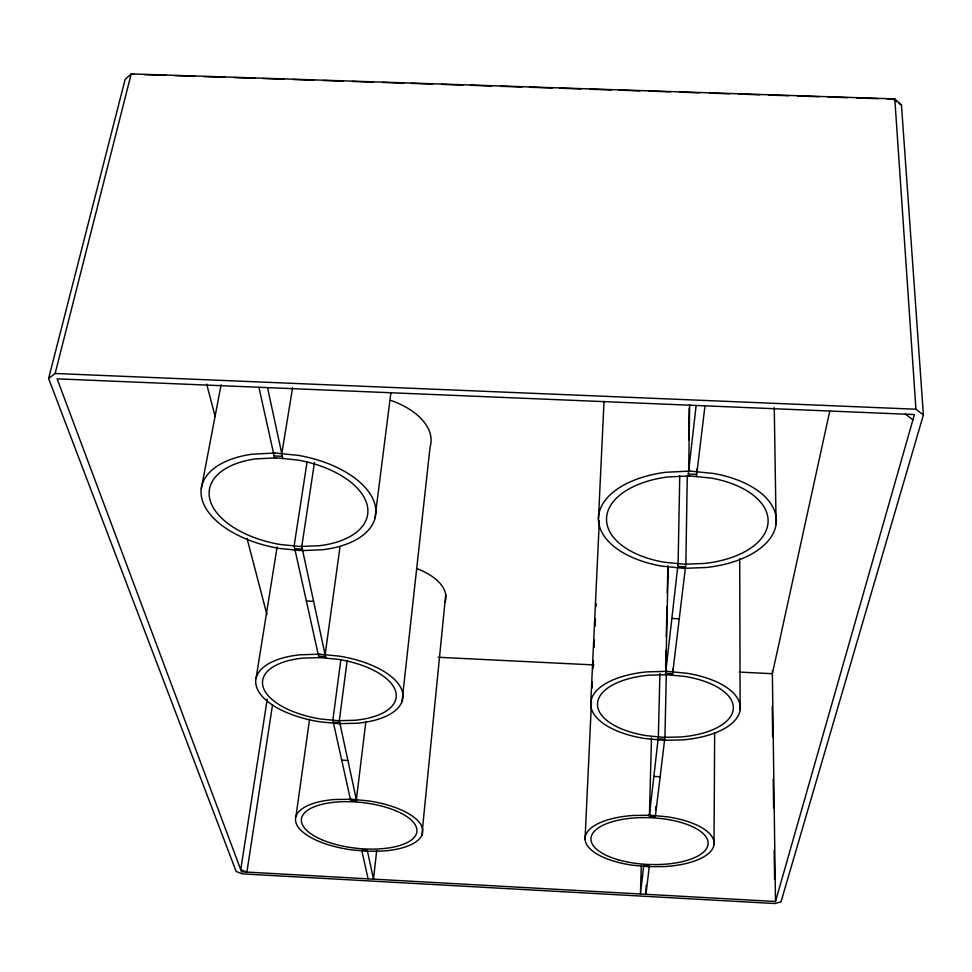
<?xml version="1.0" encoding="UTF-8"?>
<svg xmlns="http://www.w3.org/2000/svg" width="972" height="972" viewBox="0 0 972 972"><rect width="100%" height="100%" fill="white"/><g stroke="black" fill="none" stroke-linecap="round" stroke-linejoin="round"><path stroke-width="1.46" d="M714.019 844.449L714.651 732.718M697.021 471.797L697.058 468.771M687.265 476.341L685.855 564.173L672.43 675.248M688.674 439.709L689.172 407.961M688.65 471.165L689.683 404.522M679.756 475.806L678.104 563.614L665.443 674.738M672.831 671.895L672.891 668.858M665.613 667.169L665.99 650.511M666.294 636.879L666.974 606.589M667.278 592.969L667.886 565.704M665.832 671.36L668.165 566.676M666.33 673.803L664.921 737.311L655.286 817.027L649.26 816.699L658.372 736.837L659.903 673.341M655.602 809.64L655.675 806.614M646.198 885.237L645.943 894.301L649.381 865.906L643.695 865.59L640.463 893.985L641.277 865.311M649.43 815.241L651.483 737.979M598.448 519.218L604.037 401.387M590.697 704.311L599.335 520.858M585.047 839.03L591.486 701.687M592.13 688.103L592.41 682.065M593.054 668.481L593.406 660.936M594.038 647.352L594.39 639.807M595.034 626.223L595.386 618.678M595.945 606.613L596.091 603.588M421.848 835.252L445.723 594.621M402.019 701.577L430.086 446.95A67.748 39.062 8.1 0 0 391.242 400.537M376.711 850.597L373.491 879.125L367.307 850.427L361.706 850.123L368.084 878.834M688.091 475.988L696.134 405.458M356.372 799.737L365.873 721.467M696.438 476.596L704.992 405.834M374.9 518.659L390.89 392.773M347.15 660.656L339.325 720.665L356.663 801.062L350.734 800.746L332.849 720.179L340.795 660.195M325.122 654.764L340.066 546.495M295.913 816.699L309.558 719.341M314.478 462.538L301.77 546.434L325.851 658.129M307.067 462.004L294.127 545.875L318.95 657.631M272.537 704.797L246.888 872.078L240.74 869.697L267.227 699.172M256.037 678.529L277.093 547.102M281.783 453.717L292.584 387.852M201.265 488.758L221.106 384.778M829.772 411.12L772.376 673.705L739.279 672.077M48.6 378.485L55.137 373.491L131.208 73.908L894.799 98.901L901.469 105.025L923.4 414.935L781.014 901.809L774.903 903.535L242.295 873.864L236.16 871.483L48.6 378.485L125.109 79.473L131.208 73.908L134.063 74.297M775.486 901.506L914.433 414.558L57.129 378.849L241.518 871.787L775.486 901.506L772.327 670.716M887.096 98.95L894.799 98.901L915.952 409.224L923.4 414.935M144.682 74.637L165.896 75.33M174.984 75.634L194.679 76.278M203.78 76.581L224.982 77.274M234.082 77.566L255.284 78.258M262.865 78.513L284.079 79.206M293.167 79.497L314.381 80.202M323.469 80.494L343.165 81.138M352.253 81.441L373.467 82.134M382.555 82.426L403.769 83.13M411.35 83.373L432.552 84.066M441.653 84.37L462.854 85.062M470.436 85.305L491.65 85.998M500.738 86.301L521.952 86.994M529.521 87.249L552.254 87.99M559.823 88.233L581.037 88.926M590.125 89.23L611.339 89.922M618.921 90.177L640.123 90.87M649.223 91.161L670.425 91.854M679.525 92.158L699.22 92.802M709.827 93.154L729.522 93.798M738.611 94.09L759.825 94.782M768.913 95.086L788.608 95.73M797.696 96.021L818.91 96.726M827.998 97.018L847.693 97.662M856.794 97.965L877.995 98.658M55.137 373.491L915.952 409.224M274.153 455.929L282.342 456.281M688.322 473.984L696.705 474.36M294.771 548.767L302.353 549.119M677.776 566.494L685.527 566.846M306.374 600.988L313.604 601.34M671.859 618.447L679.246 618.8M438.129 657.266L593.989 664.933M318.634 656.222L325.511 656.562M665.601 673.341L672.612 673.681M333.311 722.269L339.738 722.597M658.129 738.902L664.69 739.242M341.719 760.128L347.903 760.456M653.852 776.446L660.158 776.774M893.147 99.156L896.719 101.671M899.088 103.348L901.469 105.025M905.467 414.181L912.927 419.843M206.684 384.134L215.128 416.417M246.973 538.221L266.923 614.535M258.892 387.245L274.59 457.933M267.531 387.609L282.816 458.517M774.259 407.56L776.093 524.26M772.254 706.571L772.655 736.873M773.226 779.301L773.615 808.084M774.186 850.512L774.575 879.296M739.716 558.73L740.129 709.73M417.11 568.656A59.146 29.938 6.6 0 1 444.933 602.385M274.857 453.013L252.125 454.216A88.185 47.446 9 0 0 202.212 499.924A88.185 47.446 9 0 0 279.523 548.451L301.429 550.626L322.534 549.739A88.185 47.446 9 0 0 374.998 504.772A88.185 47.446 9 0 0 298.611 455.418L274.857 453.013M276.17 457.848L255.6 458.918A80.093 43.096 9 0 0 210.146 500.41A80.093 43.096 9 0 0 280.337 544.502L300.299 546.495L319.545 545.681A80.093 43.096 9 0 0 367.088 504.808A80.093 43.096 9 0 0 297.675 460.023L276.17 457.848M690.059 471.092L666.027 472.258A88.95 48.685 0.8 0 0 598.46 517.736A88.95 48.685 0.8 0 0 662.066 566.154L684.057 568.353L706.267 567.49A88.95 48.685 0.8 0 0 776.251 522.766A88.95 48.685 0.8 0 0 713.922 473.522L690.059 471.092M689.768 475.916L668.019 476.96A80.797 44.214 0.8 0 0 606.552 518.222A80.797 44.214 0.8 0 0 664.253 562.229L684.3 564.234L704.566 563.444A80.797 44.214 0.8 0 0 768.026 522.79A80.797 44.214 0.8 0 0 711.346 478.103L689.768 475.916M319.326 654.192L300.178 654.788A74.091 33.874 7.1 0 0 256.45 686.621A74.091 33.874 7.1 0 0 320.335 721.88L338.912 723.666L356.894 723.253A74.091 33.874 7.1 0 0 402.42 691.882A74.091 33.874 7.1 0 0 339.216 656.136L319.326 654.192M320.274 657.594L302.936 658.117A67.299 30.764 7.1 0 0 263.145 687.01A67.299 30.764 7.1 0 0 321.149 719.061L338.074 720.689L354.452 720.301A67.299 30.764 7.1 0 0 395.738 691.797A67.299 30.764 7.1 0 0 338.292 659.344L320.274 657.594M667.011 671.324L646.951 671.883A74.82 34.53 1.8 0 0 590.697 703.424A74.82 34.53 1.8 0 0 644.825 738.501L663.463 740.299L682.247 739.911A74.82 34.53 1.8 0 0 740.227 708.843A74.82 34.53 1.8 0 0 686.973 673.28L667.011 671.324M666.841 674.702L648.676 675.2A67.955 31.359 1.8 0 0 597.501 703.825A67.955 31.359 1.8 0 0 646.635 735.707L663.621 737.347L680.728 736.983A67.955 31.359 1.8 0 0 733.313 708.746A67.955 31.359 1.8 0 0 684.908 676.463L666.841 674.702M351.378 799.263L334.842 799.506A63.945 25.369 6.1 0 0 296.023 822.81A63.945 25.369 6.1 0 0 350.43 849.71L366.553 851.229L382.215 851.083A63.945 25.369 6.1 0 0 422.383 828.095A63.945 25.369 6.1 0 0 368.497 800.879L351.378 799.263M650.438 815.229L633.234 815.459A64.565 25.758 2.4 0 0 585.047 838.459A64.565 25.758 2.4 0 0 632.164 865.165L648.336 866.696L664.593 866.562A64.565 25.758 2.4 0 0 714.068 843.878A64.565 25.758 2.4 0 0 667.606 816.857L650.438 815.229M618.046 859.722A58.648 23.389 2.4 0 0 708.078 844.206A58.648 23.389 2.4 0 0 622.469 819.384A58.648 23.389 2.4 0 0 618.046 859.722M322.242 839.881A58.077 23.036 6.1 0 0 416.125 834.401A58.077 23.036 6.1 0 0 339.082 801.876A58.077 23.036 6.1 0 0 322.242 839.881"/></g></svg>
